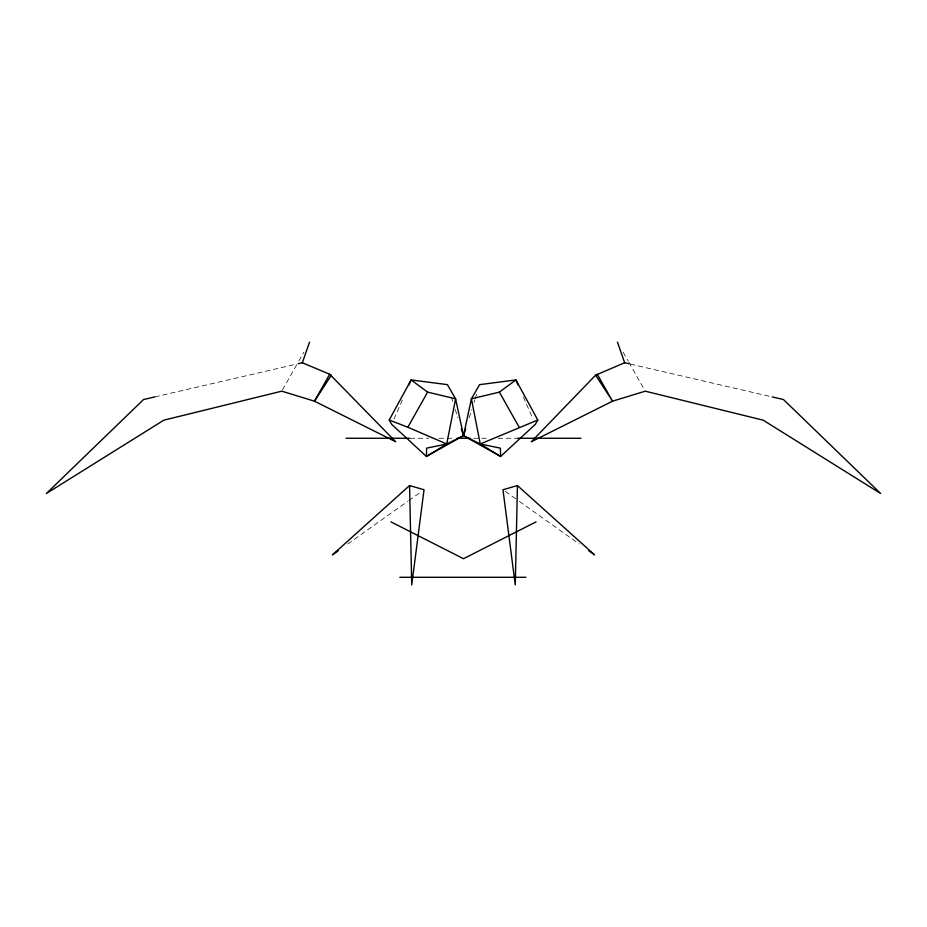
<?xml version="1.0" encoding="UTF-8"?>
<svg xmlns="http://www.w3.org/2000/svg" width="927" height="927" viewBox="0 0 927 927"><rect width="100%" height="100%" fill="white"/><g stroke="black" fill="none" stroke-linecap="round" stroke-linejoin="round"><path stroke-width="0.7" stroke-dasharray="4.63 3.48" d="M469.155 417.753L471.762 409.479M473.929 402.573L474.798 399.815M475.238 398.436L476.536 394.299M393.975 419.131L403.685 396.918M282.468 389.908L298.158 362.225M298.865 360.974L303.859 352.167M347.729 544.01L407.602 501.437M408.772 500.603L421.681 491.426M154.774 396.93L296.71 364.056M410.14 438.262L428.888 438.262M438.981 438.262L453.407 438.262M473.593 438.262L488.019 438.262M498.112 438.262L516.86 438.262M630.29 364.056L772.226 396.93M505.319 491.426L518.228 500.603M519.398 501.437L579.271 544.01M623.141 352.167L628.135 360.974M628.842 362.225L644.532 389.908M523.315 396.918L533.025 419.131M451.333 397.057L453.071 402.573M455.238 409.479L457.845 417.753"/><path stroke-width="1.39" d="M517.44 485.551L515.261 584.902L502.967 489.757L517.44 485.551L594.543 554.856L588.668 550.684M461.322 428.784L463.5 435.69L500.592 456.443L535.308 424.357L537.787 420.012L515.887 379.931L479.583 384.647L471.403 398.83L463.5 435.69L446.744 443.987L426.605 448.147L426.408 456.443L446.744 443.987L455.597 398.83L447.417 384.647L411.113 379.931L389.213 420.012L391.692 424.357L426.408 456.443L463.5 435.69L465.678 428.784M298.112 363.732L302.329 362.758L309.56 342.098M408.83 385.157L411.113 379.931L427.614 392.121L455.597 398.83L463.5 435.69L480.256 443.987L500.592 456.443L500.395 448.147L480.256 443.987L471.403 398.83L499.386 392.121L515.887 379.931L518.17 385.157M389.213 420.012L407.834 427.243L427.614 392.121M331.379 375.157L314.462 401.171L395.713 441.785L329.722 374.253L314.462 401.171L281.75 391.171L163.824 420.174L46.35 493.512L143.534 399.537L154.774 396.93M628.888 363.732L624.671 362.758L595.621 375.157L531.287 441.785L612.538 401.171L645.25 391.171L763.176 420.174L880.65 493.512L783.466 399.537L772.226 396.93M409.56 485.551L411.739 584.902L424.033 489.757L409.56 485.551L332.457 554.856L338.332 550.684M536.073 521.866L463.5 558.703L390.927 521.866M480.256 443.987L537.787 420.012M346.061 438.262L409.467 438.262M457.011 438.262L469.989 438.262M517.533 438.262L580.939 438.262M399.804 577.301L525.933 577.301M302.329 362.758L329.722 374.253M407.834 427.243L446.744 443.987M595.621 375.157L612.538 401.171L597.278 374.253M499.386 392.121L519.166 427.243M617.44 342.098L624.671 362.758"/></g></svg>
